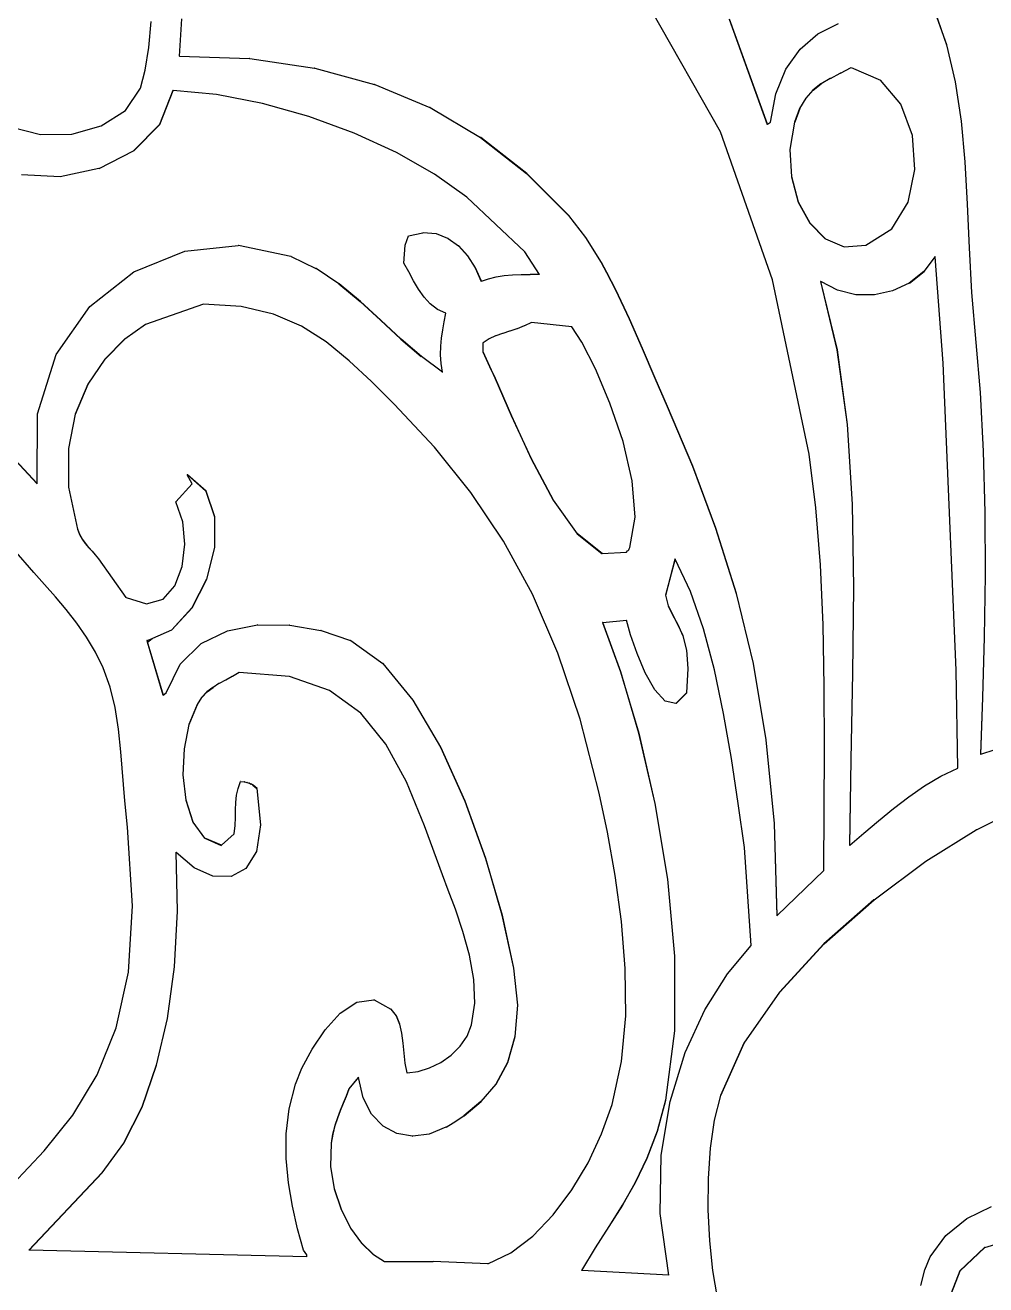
# Model space of a CAD drawing. Header units: inches. Extents: x -2812 to 9774, y -15726 to -746.
# Drawn here: x 3676.37 to 3685.13, y -9115.46 to -9103.97 of the extents above; entities that cross this region are included whole.
import ezdxf

# ---------------------------------------------------------------- set-up
doc = ezdxf.new("R2010")
doc.units = ezdxf.units.IN
doc.header["$LTSCALE"] = 17
doc.header["$MEASUREMENT"] = 0

msp = doc.modelspace()

# ---------------------------------------------------------------- linework, layer by layer
for p, q in [((3677.496, -9104.171), (3677.517, -9103.934)), ((3677.795, -9103.909), (3677.773, -9104.252)), ((3677.776, -9104.252), (3677.798, -9103.909)), ((3682.707, -9104.941), (3682.078, -9103.834)), ((3682.785, -9103.913), (3683.133, -9104.874)), ((3683.135, -9104.872), (3682.788, -9103.913)), ((3684.666, -9103.859), (3684.768, -9104.148)), ((3684.77, -9104.148), (3684.669, -9103.859)), ((3683.433, -9104.187), (3683.595, -9104.047)), ((3683.595, -9104.047), (3683.784, -9103.954)), ((3684.768, -9104.148), (3684.848, -9104.486)), ((3684.77, -9104.148), (3684.768, -9104.148)), ((3684.851, -9104.486), (3684.77, -9104.148)), ((3677.463, -9104.379), (3677.496, -9104.171)), ((3677.776, -9104.252), (3677.773, -9104.252)), ((3677.776, -9104.252), (3678.414, -9104.272)), ((3678.416, -9104.272), (3678.414, -9104.272)), ((3678.416, -9104.272), (3679.007, -9104.359)), ((3683.303, -9104.37), (3683.433, -9104.187)), ((3677.419, -9104.542), (3677.463, -9104.379)), ((3679.01, -9104.359), (3679.007, -9104.359)), ((3679.01, -9104.359), (3679.554, -9104.509)), ((3683.211, -9104.593), (3683.303, -9104.37)), ((3683.801, -9104.407), (3683.899, -9104.355)), ((3683.899, -9104.355), (3684.165, -9104.468)), ((3679.557, -9104.509), (3679.554, -9104.509)), ((3679.557, -9104.509), (3680.058, -9104.72)), ((3683.623, -9104.503), (3683.549, -9104.56)), ((3683.552, -9104.56), (3683.626, -9104.503)), ((3683.626, -9104.503), (3683.623, -9104.503)), ((3683.706, -9104.454), (3683.626, -9104.503)), ((3683.709, -9104.454), (3683.706, -9104.454)), ((3683.709, -9104.454), (3683.798, -9104.407)), ((3683.801, -9104.407), (3683.798, -9104.407)), ((3684.352, -9104.688), (3684.165, -9104.468)), ((3684.848, -9104.486), (3684.901, -9104.842)), ((3684.851, -9104.486), (3684.848, -9104.486)), ((3684.904, -9104.842), (3684.851, -9104.486)), ((3677.282, -9104.745), (3677.419, -9104.542)), ((3677.714, -9104.563), (3677.594, -9104.873)), ((3677.597, -9104.873), (3677.717, -9104.563)), ((3677.717, -9104.563), (3677.714, -9104.563)), ((3678.114, -9104.599), (3677.717, -9104.563)), ((3678.532, -9104.681), (3678.114, -9104.599)), ((3683.162, -9104.853), (3683.211, -9104.593)), ((3683.549, -9104.56), (3683.485, -9104.633)), ((3683.488, -9104.633), (3683.552, -9104.56)), ((3683.552, -9104.56), (3683.549, -9104.56)), ((3678.955, -9104.8), (3678.532, -9104.681)), ((3680.061, -9104.72), (3680.058, -9104.72)), ((3680.061, -9104.72), (3680.519, -9104.991)), ((3683.429, -9104.728), (3683.383, -9104.853)), ((3683.432, -9104.728), (3683.386, -9104.853)), ((3683.485, -9104.633), (3683.429, -9104.728)), ((3683.432, -9104.728), (3683.429, -9104.728)), ((3683.432, -9104.728), (3683.488, -9104.633)), ((3683.488, -9104.633), (3683.485, -9104.633)), ((3684.457, -9104.974), (3684.352, -9104.688)), ((3677.062, -9104.886), (3677.282, -9104.745)), ((3679.367, -9104.952), (3678.955, -9104.8)), ((3683.135, -9104.872), (3683.162, -9104.853)), ((3683.383, -9104.853), (3683.341, -9105.103)), ((3683.344, -9105.103), (3683.386, -9104.853)), ((3683.386, -9104.853), (3683.383, -9104.853)), ((3684.901, -9104.842), (3684.934, -9105.214)), ((3684.904, -9104.842), (3684.901, -9104.842)), ((3684.937, -9105.214), (3684.904, -9104.842)), ((3676.246, -9104.897), (3676.509, -9104.966)), ((3676.509, -9104.966), (3676.793, -9104.961)), ((3676.793, -9104.961), (3677.062, -9104.886)), ((3677.594, -9104.873), (3677.356, -9105.113)), ((3677.359, -9105.113), (3677.597, -9104.873)), ((3677.597, -9104.873), (3677.594, -9104.873)), ((3679.754, -9105.129), (3679.367, -9104.952)), ((3683.182, -9106.29), (3682.707, -9104.941)), ((3683.133, -9104.874), (3683.135, -9104.872)), ((3684.479, -9105.285), (3684.457, -9104.974)), ((3680.519, -9104.991), (3680.94, -9105.32)), ((3680.522, -9104.991), (3680.519, -9104.991)), ((3680.943, -9105.32), (3680.522, -9104.991)), ((3677.042, -9105.276), (3677.356, -9105.113)), ((3677.359, -9105.113), (3677.356, -9105.113)), ((3680.101, -9105.327), (3679.754, -9105.129)), ((3683.341, -9105.103), (3683.355, -9105.352)), ((3683.344, -9105.103), (3683.341, -9105.103)), ((3683.357, -9105.352), (3683.344, -9105.103)), ((3677.039, -9105.276), (3676.688, -9105.352)), ((3677.042, -9105.276), (3677.039, -9105.276)), ((3684.417, -9105.583), (3684.479, -9105.285)), ((3684.934, -9105.214), (3684.956, -9105.6)), ((3684.937, -9105.214), (3684.934, -9105.214)), ((3684.958, -9105.6), (3684.937, -9105.214)), ((3676.688, -9105.352), (3676.334, -9105.333)), ((3680.394, -9105.537), (3680.101, -9105.327)), ((3680.943, -9105.32), (3680.94, -9105.32)), ((3680.94, -9105.32), (3681.322, -9105.703)), ((3681.325, -9105.703), (3680.943, -9105.32)), ((3683.357, -9105.352), (3683.355, -9105.352)), ((3683.355, -9105.352), (3683.416, -9105.581)), ((3683.419, -9105.581), (3683.357, -9105.352)), ((3680.924, -9106.035), (3680.394, -9105.537)), ((3683.416, -9105.581), (3683.521, -9105.775)), ((3683.419, -9105.581), (3683.416, -9105.581)), ((3683.524, -9105.775), (3683.419, -9105.581)), ((3684.268, -9105.825), (3684.417, -9105.583)), ((3684.956, -9105.6), (3684.974, -9105.998)), ((3684.958, -9105.6), (3684.956, -9105.6)), ((3684.977, -9105.998), (3684.958, -9105.6)), ((3681.325, -9105.703), (3681.322, -9105.703)), ((3681.322, -9105.703), (3681.476, -9105.903)), ((3681.479, -9105.903), (3681.325, -9105.703)), ((3683.524, -9105.775), (3683.521, -9105.775)), ((3683.521, -9105.775), (3683.662, -9105.916)), ((3683.665, -9105.916), (3683.524, -9105.775)), ((3679.834, -9105.973), (3679.864, -9105.89)), ((3679.864, -9105.89), (3679.994, -9105.863)), ((3679.997, -9105.863), (3679.994, -9105.863)), ((3680.114, -9105.872), (3679.997, -9105.863)), ((3680.117, -9105.872), (3680.114, -9105.872)), ((3680.222, -9105.912), (3680.117, -9105.872)), ((3684.031, -9105.973), (3684.268, -9105.825)), ((3677.823, -9106.028), (3678.311, -9105.977)), ((3678.314, -9105.977), (3678.311, -9105.977)), ((3678.789, -9106.077), (3678.314, -9105.977)), ((3679.82, -9106.139), (3679.834, -9105.973)), ((3680.225, -9105.912), (3680.222, -9105.912)), ((3680.225, -9105.912), (3680.318, -9105.979)), ((3680.318, -9105.979), (3680.401, -9106.07)), ((3680.321, -9105.979), (3680.318, -9105.979)), ((3680.404, -9106.07), (3680.321, -9105.979)), ((3681.479, -9105.903), (3681.476, -9105.903)), ((3681.476, -9105.903), (3681.619, -9106.132)), ((3681.622, -9106.132), (3681.479, -9105.903)), ((3683.665, -9105.916), (3683.662, -9105.916)), ((3683.665, -9105.916), (3683.835, -9105.988)), ((3683.835, -9105.988), (3684.031, -9105.973)), ((3684.974, -9105.998), (3684.997, -9106.406)), ((3684.977, -9105.998), (3684.974, -9105.998)), ((3685, -9106.406), (3684.977, -9105.998)), ((3677.359, -9106.217), (3677.823, -9106.028)), ((3678.792, -9106.077), (3678.789, -9106.077)), ((3678.792, -9106.077), (3679.019, -9106.188)), ((3680.404, -9106.07), (3680.401, -9106.07)), ((3680.401, -9106.07), (3680.471, -9106.18)), ((3680.474, -9106.18), (3680.404, -9106.07)), ((3681.057, -9106.243), (3680.924, -9106.035)), ((3684.664, -9106.077), (3684.56, -9106.214)), ((3684.563, -9106.214), (3684.665, -9106.08)), ((3684.665, -9106.08), (3684.664, -9106.077)), ((3684.738, -9107.051), (3684.665, -9106.08)), ((3676.957, -9106.535), (3677.359, -9106.217)), ((3679.022, -9106.188), (3679.019, -9106.188)), ((3679.228, -9106.328), (3679.022, -9106.188)), ((3679.865, -9106.218), (3679.82, -9106.139)), ((3679.909, -9106.298), (3679.865, -9106.218)), ((3680.471, -9106.18), (3680.527, -9106.305)), ((3680.474, -9106.18), (3680.471, -9106.18)), ((3680.529, -9106.304), (3680.474, -9106.18)), ((3681.622, -9106.132), (3681.619, -9106.132)), ((3681.619, -9106.132), (3681.668, -9106.224)), ((3681.67, -9106.223), (3681.622, -9106.132)), ((3681.668, -9106.224), (3681.67, -9106.223)), ((3681.668, -9106.224), (3681.751, -9106.383)), ((3681.754, -9106.383), (3681.67, -9106.223)), ((3684.56, -9106.214), (3684.427, -9106.32)), ((3684.43, -9106.32), (3684.563, -9106.214)), ((3684.563, -9106.214), (3684.56, -9106.214)), ((3679.228, -9106.328), (3679.423, -9106.489)), ((3679.231, -9106.328), (3679.228, -9106.328)), ((3679.425, -9106.489), (3679.231, -9106.328)), ((3679.955, -9106.375), (3679.909, -9106.298)), ((3680.527, -9106.305), (3680.529, -9106.304)), ((3680.529, -9106.304), (3680.591, -9106.281)), ((3680.591, -9106.281), (3680.661, -9106.264)), ((3680.661, -9106.264), (3680.734, -9106.252)), ((3680.734, -9106.252), (3680.811, -9106.246)), ((3680.811, -9106.246), (3680.891, -9106.243)), ((3680.891, -9106.243), (3680.973, -9106.242)), ((3680.976, -9106.242), (3680.973, -9106.242)), ((3680.976, -9106.242), (3680.975, -9106.242)), ((3681.057, -9106.243), (3680.976, -9106.242)), ((3683.516, -9107.881), (3683.182, -9106.29)), ((3683.619, -9106.305), (3683.77, -9106.928)), ((3683.622, -9106.306), (3683.619, -9106.305)), ((3683.772, -9106.928), (3683.622, -9106.306)), ((3683.774, -9106.386), (3683.622, -9106.306)), ((3684.427, -9106.32), (3684.277, -9106.391)), ((3684.43, -9106.32), (3684.427, -9106.32)), ((3680.005, -9106.447), (3679.955, -9106.375)), ((3680.061, -9106.51), (3680.005, -9106.447)), ((3681.754, -9106.383), (3681.751, -9106.383)), ((3681.751, -9106.383), (3681.875, -9106.647)), ((3681.878, -9106.647), (3681.754, -9106.383)), ((3683.94, -9106.426), (3683.774, -9106.386)), ((3684.109, -9106.427), (3683.94, -9106.426)), ((3684.112, -9106.427), (3684.109, -9106.427)), ((3684.274, -9106.391), (3684.112, -9106.427)), ((3684.277, -9106.391), (3684.274, -9106.391)), ((3684.997, -9106.406), (3685.075, -9107.319)), ((3685, -9106.406), (3684.997, -9106.406)), ((3685.078, -9107.319), (3685, -9106.406)), ((3676.652, -9106.97), (3676.957, -9106.535)), ((3677.994, -9106.512), (3677.466, -9106.699)), ((3678.338, -9106.535), (3677.994, -9106.512)), ((3678.632, -9106.605), (3678.338, -9106.535)), ((3679.423, -9106.489), (3679.609, -9106.659)), ((3679.425, -9106.489), (3679.423, -9106.489)), ((3679.611, -9106.659), (3679.425, -9106.489)), ((3680.126, -9106.56), (3680.061, -9106.51)), ((3680.203, -9106.595), (3680.126, -9106.56)), ((3678.887, -9106.714), (3678.632, -9106.605)), ((3679.611, -9106.659), (3679.609, -9106.659)), ((3679.609, -9106.659), (3679.792, -9106.83)), ((3679.795, -9106.83), (3679.611, -9106.659)), ((3680.176, -9106.747), (3680.189, -9106.672)), ((3680.189, -9106.672), (3680.203, -9106.595)), ((3680.983, -9106.678), (3680.92, -9106.711)), ((3681.351, -9106.72), (3680.983, -9106.678)), ((3681.878, -9106.647), (3681.875, -9106.647)), ((3681.875, -9106.647), (3681.994, -9106.917)), ((3681.996, -9106.917), (3681.878, -9106.647)), ((3677.464, -9106.699), (3677.276, -9106.832)), ((3677.466, -9106.699), (3677.464, -9106.699)), ((3679.114, -9106.857), (3678.887, -9106.714)), ((3680.165, -9106.822), (3680.176, -9106.747)), ((3680.656, -9106.802), (3680.599, -9106.829)), ((3680.659, -9106.802), (3680.656, -9106.802)), ((3680.719, -9106.779), (3680.659, -9106.802)), ((3680.722, -9106.779), (3680.719, -9106.779)), ((3680.784, -9106.758), (3680.722, -9106.779)), ((3680.787, -9106.758), (3680.784, -9106.758)), ((3680.85, -9106.737), (3680.787, -9106.758)), ((3680.853, -9106.737), (3680.85, -9106.737)), ((3680.917, -9106.711), (3680.853, -9106.737)), ((3680.92, -9106.711), (3680.917, -9106.711)), ((3681.444, -9106.86), (3681.351, -9106.72)), ((3675.314, -9106.906), (3676.477, -9108.15)), ((3676.477, -9108.147), (3675.317, -9106.906)), ((3677.273, -9106.832), (3677.095, -9107.014)), ((3677.097, -9107.014), (3677.276, -9106.832)), ((3677.276, -9106.832), (3677.273, -9106.832)), ((3679.323, -9107.028), (3679.114, -9106.857)), ((3679.795, -9106.83), (3679.792, -9106.83)), ((3679.792, -9106.83), (3679.978, -9106.991)), ((3679.981, -9106.991), (3679.795, -9106.83)), ((3680.155, -9106.973), (3680.157, -9106.896)), ((3680.157, -9106.896), (3680.165, -9106.822)), ((3680.541, -9106.865), (3680.541, -9106.948)), ((3680.544, -9106.865), (3680.541, -9106.865)), ((3680.597, -9106.829), (3680.544, -9106.865)), ((3680.544, -9106.948), (3680.544, -9106.865)), ((3680.599, -9106.829), (3680.597, -9106.829)), ((3681.568, -9107.102), (3681.444, -9106.86)), ((3681.994, -9106.917), (3682.108, -9107.186)), ((3681.996, -9106.917), (3681.994, -9106.917)), ((3682.111, -9107.186), (3681.996, -9106.917)), ((3676.48, -9107.512), (3676.652, -9106.97)), ((3677.095, -9107.014), (3676.941, -9107.243)), ((3676.944, -9107.243), (3677.097, -9107.014)), ((3677.097, -9107.014), (3677.095, -9107.014)), ((3679.525, -9107.219), (3679.323, -9107.028)), ((3679.981, -9106.991), (3679.978, -9106.991)), ((3680.173, -9107.132), (3679.981, -9106.991)), ((3680.16, -9107.052), (3680.155, -9106.973)), ((3680.544, -9106.948), (3680.541, -9106.948)), ((3680.541, -9106.948), (3680.603, -9107.082)), ((3680.605, -9107.08), (3680.544, -9106.948)), ((3683.77, -9106.928), (3683.862, -9107.609)), ((3683.772, -9106.928), (3683.77, -9106.928)), ((3683.864, -9107.609), (3683.772, -9106.928)), ((3680.173, -9107.132), (3680.16, -9107.052)), ((3680.173, -9107.134), (3680.173, -9107.132)), ((3680.603, -9107.082), (3680.605, -9107.08)), ((3680.603, -9107.082), (3680.652, -9107.187)), ((3680.654, -9107.187), (3680.605, -9107.08)), ((3681.7, -9107.415), (3681.568, -9107.102)), ((3684.856, -9109.851), (3684.738, -9107.051)), ((3676.941, -9107.243), (3676.825, -9107.516)), ((3676.828, -9107.516), (3676.944, -9107.243)), ((3676.944, -9107.243), (3676.941, -9107.243)), ((3679.731, -9107.425), (3679.525, -9107.219)), ((3680.652, -9107.187), (3680.801, -9107.531)), ((3680.654, -9107.187), (3680.652, -9107.187)), ((3680.803, -9107.531), (3680.654, -9107.187)), ((3682.108, -9107.186), (3682.22, -9107.445)), ((3682.111, -9107.186), (3682.108, -9107.186)), ((3682.223, -9107.445), (3682.111, -9107.186)), ((3685.075, -9107.319), (3685.102, -9107.854)), ((3685.078, -9107.319), (3685.075, -9107.319)), ((3685.105, -9107.854), (3685.078, -9107.319)), ((3680.1, -9107.817), (3679.731, -9107.425)), ((3681.819, -9107.766), (3681.7, -9107.415)), ((3682.223, -9107.445), (3682.22, -9107.445)), ((3682.22, -9107.445), (3682.451, -9107.99)), ((3682.454, -9107.99), (3682.223, -9107.445)), ((3676.477, -9108.147), (3676.48, -9107.512)), ((3676.825, -9107.516), (3676.762, -9107.829)), ((3676.765, -9107.829), (3676.828, -9107.516)), ((3676.828, -9107.516), (3676.825, -9107.516)), ((3680.801, -9107.531), (3680.98, -9107.922)), ((3680.803, -9107.531), (3680.801, -9107.531)), ((3680.983, -9107.922), (3680.803, -9107.531)), ((3683.862, -9107.609), (3683.908, -9108.337)), ((3683.864, -9107.609), (3683.862, -9107.609)), ((3683.91, -9108.337), (3683.864, -9107.609)), ((3676.762, -9107.829), (3676.764, -9108.18)), ((3676.765, -9107.829), (3676.762, -9107.829)), ((3676.767, -9108.18), (3676.765, -9107.829)), ((3680.432, -9108.229), (3680.1, -9107.817)), ((3681.903, -9108.124), (3681.819, -9107.766)), ((3680.98, -9107.922), (3681.183, -9108.301)), ((3680.983, -9107.922), (3680.98, -9107.922)), ((3681.186, -9108.301), (3680.983, -9107.922)), ((3683.578, -9108.369), (3683.516, -9107.881)), ((3685.102, -9107.854), (3685.116, -9108.413)), ((3685.105, -9107.854), (3685.102, -9107.854)), ((3685.119, -9108.413), (3685.105, -9107.854)), ((3677.891, -9108.15), (3677.846, -9108.068)), ((3677.849, -9108.068), (3677.846, -9108.068)), ((3677.846, -9108.068), (3677.852, -9108.072)), ((3678.018, -9108.218), (3677.849, -9108.068)), ((3677.849, -9108.068), (3677.852, -9108.072)), ((3677.852, -9108.072), (3678.015, -9108.218)), ((3682.454, -9107.99), (3682.451, -9107.99)), ((3682.451, -9107.99), (3682.663, -9108.554)), ((3682.666, -9108.554), (3682.454, -9107.99)), ((3676.477, -9108.15), (3676.477, -9108.147)), ((3676.764, -9108.18), (3676.845, -9108.565)), ((3676.767, -9108.18), (3676.764, -9108.18)), ((3676.848, -9108.565), (3676.767, -9108.18)), ((3677.743, -9108.316), (3677.891, -9108.15)), ((3681.931, -9108.456), (3681.903, -9108.124)), ((3678.015, -9108.218), (3678.094, -9108.451)), ((3678.018, -9108.218), (3678.015, -9108.218)), ((3678.097, -9108.451), (3678.018, -9108.218)), ((3680.73, -9108.673), (3680.432, -9108.229)), ((3681.183, -9108.301), (3681.402, -9108.608)), ((3681.186, -9108.301), (3681.183, -9108.301)), ((3681.404, -9108.608), (3681.186, -9108.301)), ((3677.807, -9108.497), (3677.743, -9108.316)), ((3683.619, -9108.891), (3683.578, -9108.369)), ((3683.908, -9108.337), (3683.92, -9109.097)), ((3683.91, -9108.337), (3683.908, -9108.337)), ((3683.923, -9109.097), (3683.91, -9108.337)), ((3685.116, -9108.413), (3685.119, -9108.983)), ((3685.119, -9108.413), (3685.116, -9108.413)), ((3685.122, -9108.983), (3685.119, -9108.413)), ((3677.825, -9108.702), (3677.807, -9108.497)), ((3678.094, -9108.451), (3678.093, -9108.73)), ((3678.097, -9108.451), (3678.094, -9108.451)), ((3678.096, -9108.73), (3678.097, -9108.451)), ((3681.881, -9108.731), (3681.931, -9108.456)), ((3676.845, -9108.565), (3676.865, -9108.614)), ((3676.848, -9108.565), (3676.845, -9108.565)), ((3676.867, -9108.614), (3676.848, -9108.565)), ((3676.865, -9108.614), (3676.889, -9108.657)), ((3676.867, -9108.614), (3676.865, -9108.614)), ((3676.892, -9108.657), (3676.867, -9108.614)), ((3681.402, -9108.608), (3681.627, -9108.785)), ((3681.404, -9108.608), (3681.402, -9108.608)), ((3681.63, -9108.785), (3681.404, -9108.608)), ((3682.666, -9108.554), (3682.663, -9108.554)), ((3682.663, -9108.554), (3682.85, -9109.15)), ((3682.853, -9109.15), (3682.666, -9108.554)), ((3676.448, -9108.959), (3676.267, -9108.754)), ((3676.889, -9108.657), (3676.917, -9108.695)), ((3676.892, -9108.657), (3676.889, -9108.657)), ((3676.919, -9108.695), (3676.892, -9108.657)), ((3676.917, -9108.695), (3676.947, -9108.73)), ((3676.919, -9108.695), (3676.917, -9108.695)), ((3676.95, -9108.73), (3676.919, -9108.695)), ((3676.947, -9108.73), (3676.978, -9108.764)), ((3676.95, -9108.73), (3676.947, -9108.73)), ((3676.98, -9108.764), (3676.95, -9108.73)), ((3676.978, -9108.764), (3677.008, -9108.799)), ((3676.98, -9108.764), (3676.978, -9108.764)), ((3677.011, -9108.799), (3676.98, -9108.764)), ((3677.801, -9108.904), (3677.825, -9108.702)), ((3678.093, -9108.73), (3678.021, -9109.019)), ((3678.024, -9109.019), (3678.096, -9108.73)), ((3678.096, -9108.73), (3678.093, -9108.73)), ((3680.994, -9109.158), (3680.73, -9108.673)), ((3681.852, -9108.773), (3681.861, -9108.763)), ((3681.861, -9108.763), (3681.866, -9108.759)), ((3681.866, -9108.759), (3681.871, -9108.752)), ((3681.871, -9108.752), (3681.875, -9108.744)), ((3681.875, -9108.744), (3681.881, -9108.731)), ((3677.008, -9108.799), (3677.037, -9108.835)), ((3677.011, -9108.799), (3677.008, -9108.799)), ((3677.039, -9108.835), (3677.011, -9108.799)), ((3677.037, -9108.835), (3677.287, -9109.187)), ((3677.039, -9108.835), (3677.037, -9108.835)), ((3677.29, -9109.187), (3677.039, -9108.835)), ((3681.627, -9108.785), (3681.63, -9108.785)), ((3681.63, -9108.785), (3681.852, -9108.773)), ((3682.294, -9108.835), (3682.205, -9109.167)), ((3682.208, -9109.167), (3682.295, -9108.839)), ((3682.295, -9108.839), (3682.294, -9108.835)), ((3682.434, -9109.132), (3682.295, -9108.839)), ((3676.545, -9109.068), (3676.448, -9108.959)), ((3677.734, -9109.08), (3677.801, -9108.904)), ((3683.643, -9109.438), (3683.619, -9108.891)), ((3685.119, -9108.983), (3685.112, -9109.55)), ((3685.115, -9109.55), (3685.122, -9108.983)), ((3685.122, -9108.983), (3685.119, -9108.983)), ((3676.644, -9109.181), (3676.545, -9109.068)), ((3677.625, -9109.202), (3677.734, -9109.08)), ((3678.021, -9109.019), (3677.888, -9109.281)), ((3677.891, -9109.281), (3678.024, -9109.019)), ((3678.024, -9109.019), (3678.021, -9109.019)), ((3683.92, -9109.097), (3683.912, -9109.877)), ((3683.915, -9109.877), (3683.923, -9109.097)), ((3683.923, -9109.097), (3683.92, -9109.097)), ((3676.743, -9109.298), (3676.644, -9109.181)), ((3677.29, -9109.187), (3677.287, -9109.187)), ((3677.29, -9109.187), (3677.476, -9109.246)), ((3677.476, -9109.246), (3677.625, -9109.202)), ((3681.226, -9109.695), (3680.994, -9109.158)), ((3682.205, -9109.167), (3682.23, -9109.262)), ((3682.208, -9109.167), (3682.205, -9109.167)), ((3682.232, -9109.262), (3682.208, -9109.167)), ((3682.553, -9109.473), (3682.434, -9109.132)), ((3682.85, -9109.15), (3683.005, -9109.79)), ((3682.853, -9109.15), (3682.85, -9109.15)), ((3683.008, -9109.79), (3682.853, -9109.15)), ((3676.838, -9109.421), (3676.743, -9109.298)), ((3677.888, -9109.281), (3677.704, -9109.481)), ((3677.707, -9109.481), (3677.891, -9109.281)), ((3677.891, -9109.281), (3677.888, -9109.281)), ((3682.23, -9109.262), (3682.27, -9109.347)), ((3682.232, -9109.262), (3682.23, -9109.262)), ((3682.273, -9109.347), (3682.232, -9109.262)), ((3676.928, -9109.55), (3676.838, -9109.421)), ((3678.214, -9109.491), (3678.488, -9109.437)), ((3678.491, -9109.437), (3678.488, -9109.437)), ((3678.491, -9109.437), (3678.777, -9109.439)), ((3678.78, -9109.439), (3678.777, -9109.439)), ((3678.78, -9109.439), (3679.065, -9109.489)), ((3681.631, -9109.416), (3681.797, -9109.864)), ((3681.634, -9109.416), (3681.631, -9109.416)), ((3681.634, -9109.416), (3681.852, -9109.395)), ((3681.8, -9109.864), (3681.634, -9109.416)), ((3681.888, -9109.527), (3681.852, -9109.395)), ((3682.27, -9109.347), (3682.317, -9109.435)), ((3682.273, -9109.347), (3682.27, -9109.347)), ((3682.32, -9109.435), (3682.273, -9109.347)), ((3682.317, -9109.435), (3682.363, -9109.537)), ((3682.32, -9109.435), (3682.317, -9109.435)), ((3682.366, -9109.537), (3682.32, -9109.435)), ((3683.654, -9109.999), (3683.643, -9109.438)), ((3677.01, -9109.686), (3676.928, -9109.55)), ((3677.481, -9109.581), (3677.527, -9109.561)), ((3677.485, -9109.595), (3677.527, -9109.561)), ((3677.527, -9109.561), (3677.531, -9109.558)), ((3677.531, -9109.558), (3677.704, -9109.481)), ((3677.707, -9109.481), (3677.704, -9109.481)), ((3677.973, -9109.608), (3678.214, -9109.491)), ((3679.068, -9109.489), (3679.065, -9109.489)), ((3679.068, -9109.489), (3679.334, -9109.581)), ((3681.947, -9109.698), (3681.888, -9109.527)), ((3682.363, -9109.537), (3682.397, -9109.667)), ((3682.366, -9109.537), (3682.363, -9109.537)), ((3682.4, -9109.667), (3682.366, -9109.537)), ((3682.652, -9109.847), (3682.553, -9109.473)), ((3685.112, -9109.55), (3685.097, -9110.1)), ((3685.1, -9110.1), (3685.115, -9109.55)), ((3685.115, -9109.55), (3685.112, -9109.55)), ((3677.478, -9109.581), (3677.626, -9110.079)), ((3677.481, -9109.581), (3677.478, -9109.581)), ((3677.485, -9109.595), (3677.481, -9109.581)), ((3677.628, -9110.077), (3677.485, -9109.595)), ((3677.781, -9109.795), (3677.973, -9109.608)), ((3679.337, -9109.581), (3679.334, -9109.581)), ((3679.337, -9109.581), (3679.629, -9109.788)), ((3682.397, -9109.667), (3682.411, -9109.836)), ((3682.4, -9109.667), (3682.397, -9109.667)), ((3682.414, -9109.836), (3682.4, -9109.667)), ((3677.081, -9109.83), (3677.01, -9109.686)), ((3677.655, -9110.058), (3677.781, -9109.795)), ((3679.629, -9109.788), (3679.904, -9110.123)), ((3679.631, -9109.788), (3679.629, -9109.788)), ((3679.907, -9110.123), (3679.631, -9109.788)), ((3681.429, -9110.296), (3681.226, -9109.695)), ((3682.022, -9109.876), (3681.947, -9109.698)), ((3683.008, -9109.79), (3683.005, -9109.79)), ((3683.005, -9109.79), (3683.122, -9110.486)), ((3683.125, -9110.486), (3683.008, -9109.79)), ((3677.144, -9110.005), (3677.081, -9109.83)), ((3678.256, -9109.908), (3678.197, -9109.94)), ((3678.258, -9109.908), (3678.256, -9109.908)), ((3678.318, -9109.872), (3678.258, -9109.908)), ((3678.778, -9109.908), (3678.318, -9109.872)), ((3679.142, -9110.035), (3678.778, -9109.908)), ((3681.797, -9109.864), (3681.962, -9110.425)), ((3681.8, -9109.864), (3681.797, -9109.864)), ((3681.964, -9110.425), (3681.8, -9109.864)), ((3682.109, -9110.031), (3682.022, -9109.876)), ((3682.411, -9109.836), (3682.397, -9110.058)), ((3682.4, -9110.058), (3682.414, -9109.836)), ((3682.414, -9109.836), (3682.411, -9109.836)), ((3682.736, -9110.245), (3682.652, -9109.847)), ((3683.912, -9109.877), (3683.896, -9110.665)), ((3683.899, -9110.665), (3683.915, -9109.877)), ((3683.915, -9109.877), (3683.912, -9109.877)), ((3684.871, -9110.743), (3684.856, -9109.851)), ((3677.188, -9110.191), (3677.144, -9110.005)), ((3678.078, -9110.008), (3678.025, -9110.049)), ((3678.028, -9110.049), (3678.081, -9110.008)), ((3678.081, -9110.008), (3678.078, -9110.008)), ((3678.134, -9109.973), (3678.081, -9110.008)), ((3678.137, -9109.973), (3678.134, -9109.973)), ((3678.194, -9109.94), (3678.137, -9109.973)), ((3678.197, -9109.94), (3678.194, -9109.94)), ((3683.657, -9110.566), (3683.654, -9109.999)), ((3677.626, -9110.079), (3677.628, -9110.077)), ((3677.628, -9110.077), (3677.655, -9110.058)), ((3677.977, -9110.1), (3677.935, -9110.162)), ((3677.938, -9110.162), (3677.98, -9110.1)), ((3678.025, -9110.049), (3677.977, -9110.1)), ((3677.98, -9110.1), (3677.977, -9110.1)), ((3677.98, -9110.1), (3678.028, -9110.049)), ((3678.028, -9110.049), (3678.025, -9110.049)), ((3679.429, -9110.243), (3679.142, -9110.035)), ((3679.904, -9110.123), (3680.156, -9110.553)), ((3679.907, -9110.123), (3679.904, -9110.123)), ((3680.158, -9110.553), (3679.907, -9110.123)), ((3682.204, -9110.134), (3682.109, -9110.031)), ((3682.301, -9110.153), (3682.204, -9110.134)), ((3682.397, -9110.058), (3682.301, -9110.153)), ((3682.304, -9110.153), (3682.4, -9110.058)), ((3682.4, -9110.058), (3682.397, -9110.058)), ((3685.097, -9110.1), (3685.077, -9110.618)), ((3685.08, -9110.617), (3685.1, -9110.1)), ((3685.1, -9110.1), (3685.097, -9110.1)), ((3677.219, -9110.388), (3677.188, -9110.191)), ((3677.935, -9110.162), (3677.862, -9110.345)), ((3677.865, -9110.345), (3677.938, -9110.162)), ((3677.938, -9110.162), (3677.935, -9110.162)), ((3679.656, -9110.525), (3679.429, -9110.243)), ((3682.304, -9110.153), (3682.301, -9110.153)), ((3682.808, -9110.655), (3682.736, -9110.245)), ((3677.862, -9110.345), (3677.818, -9110.568)), ((3677.821, -9110.568), (3677.865, -9110.345)), ((3677.865, -9110.345), (3677.862, -9110.345)), ((3681.602, -9110.971), (3681.429, -9110.296)), ((3677.241, -9110.596), (3677.219, -9110.388)), ((3681.962, -9110.425), (3682.109, -9111.067)), ((3681.964, -9110.425), (3681.962, -9110.425)), ((3682.112, -9111.067), (3681.964, -9110.425)), ((3683.125, -9110.486), (3683.122, -9110.486)), ((3683.122, -9110.486), (3683.197, -9111.249)), ((3683.199, -9111.249), (3683.125, -9110.486)), ((3677.277, -9111.043), (3677.241, -9110.596)), ((3677.818, -9110.568), (3677.807, -9110.806)), ((3677.81, -9110.806), (3677.821, -9110.568)), ((3677.821, -9110.568), (3677.818, -9110.568)), ((3679.844, -9110.87), (3679.656, -9110.525)), ((3680.156, -9110.553), (3680.378, -9111.045)), ((3680.158, -9110.553), (3680.156, -9110.553)), ((3680.381, -9111.045), (3680.158, -9110.553)), ((3683.653, -9111.128), (3683.657, -9110.566)), ((3685.08, -9110.617), (3685.342, -9110.532)), ((3682.87, -9111.066), (3682.808, -9110.655)), ((3683.896, -9110.665), (3683.884, -9111.448)), ((3683.887, -9111.445), (3683.899, -9110.665)), ((3683.899, -9110.665), (3683.896, -9110.665)), ((3685.077, -9110.618), (3685.08, -9110.617)), ((3677.807, -9110.806), (3677.832, -9111.037)), ((3677.81, -9110.806), (3677.807, -9110.806)), ((3677.835, -9111.037), (3677.81, -9110.806)), ((3684.568, -9110.904), (3684.717, -9110.816)), ((3684.717, -9110.816), (3684.871, -9110.743)), ((3678.296, -9110.991), (3678.309, -9110.929)), ((3678.309, -9110.929), (3678.332, -9110.867)), ((3678.335, -9110.867), (3678.332, -9110.867)), ((3678.335, -9110.867), (3678.364, -9110.87)), ((3678.367, -9110.87), (3678.364, -9110.87)), ((3678.367, -9110.87), (3678.39, -9110.874)), ((3678.392, -9110.874), (3678.39, -9110.874)), ((3678.392, -9110.874), (3678.41, -9110.881)), ((3678.413, -9110.881), (3678.41, -9110.881)), ((3678.413, -9110.881), (3678.428, -9110.89)), ((3678.431, -9110.89), (3678.428, -9110.89)), ((3678.444, -9110.9), (3678.431, -9110.89)), ((3678.444, -9110.9), (3678.461, -9110.914)), ((3678.447, -9110.9), (3678.444, -9110.9)), ((3678.464, -9110.914), (3678.447, -9110.9)), ((3678.461, -9110.914), (3678.48, -9110.929)), ((3678.464, -9110.914), (3678.461, -9110.914)), ((3678.483, -9110.929), (3678.464, -9110.914)), ((3678.48, -9110.929), (3678.515, -9111.261)), ((3678.483, -9110.929), (3678.48, -9110.929)), ((3678.518, -9111.261), (3678.483, -9110.929)), ((3680.01, -9111.271), (3679.844, -9110.87)), ((3684.424, -9111.004), (3684.568, -9110.904)), ((3677.302, -9111.282), (3677.277, -9111.043)), ((3677.832, -9111.037), (3677.897, -9111.236)), ((3677.835, -9111.037), (3677.832, -9111.037)), ((3677.899, -9111.236), (3677.835, -9111.037)), ((3678.287, -9111.123), (3678.29, -9111.056)), ((3678.29, -9111.056), (3678.296, -9110.991)), ((3680.378, -9111.045), (3680.566, -9111.567)), ((3680.381, -9111.045), (3680.378, -9111.045)), ((3680.569, -9111.567), (3680.381, -9111.045)), ((3681.677, -9111.328), (3681.602, -9110.971)), ((3684.284, -9111.111), (3684.424, -9111.004)), ((3678.285, -9111.193), (3678.287, -9111.123)), ((3682.109, -9111.067), (3682.224, -9111.755)), ((3682.112, -9111.067), (3682.109, -9111.067)), ((3682.227, -9111.755), (3682.112, -9111.067)), ((3682.927, -9111.469), (3682.87, -9111.066)), ((3683.648, -9111.676), (3683.653, -9111.128)), ((3684.148, -9111.224), (3684.284, -9111.111)), ((3685.042, -9111.305), (3685.46, -9111.095)), ((3677.348, -9112), (3677.302, -9111.282)), ((3677.897, -9111.236), (3678.003, -9111.381)), ((3677.899, -9111.236), (3677.897, -9111.236)), ((3678.006, -9111.381), (3677.899, -9111.236)), ((3678.274, -9111.344), (3678.282, -9111.267)), ((3678.282, -9111.267), (3678.285, -9111.193)), ((3678.515, -9111.261), (3678.477, -9111.503)), ((3678.48, -9111.503), (3678.518, -9111.261)), ((3678.518, -9111.261), (3678.515, -9111.261)), ((3680.173, -9111.717), (3680.01, -9111.271)), ((3683.199, -9111.249), (3683.197, -9111.249)), ((3683.197, -9111.249), (3683.221, -9112.091)), ((3683.224, -9112.088), (3683.199, -9111.249)), ((3684.015, -9111.337), (3684.148, -9111.224)), ((3678.006, -9111.381), (3678.003, -9111.381)), ((3678.157, -9111.447), (3678.006, -9111.381)), ((3678.006, -9111.381), (3678.156, -9111.448)), ((3678.157, -9111.447), (3678.274, -9111.344)), ((3681.747, -9111.722), (3681.677, -9111.328)), ((3683.887, -9111.445), (3684.015, -9111.337)), ((3684.58, -9111.593), (3685.039, -9111.305)), ((3685.042, -9111.305), (3685.039, -9111.305)), ((3677.743, -9111.51), (3677.754, -9112.049)), ((3677.746, -9111.513), (3677.743, -9111.51)), ((3677.908, -9111.654), (3677.746, -9111.513)), ((3677.756, -9112.049), (3677.746, -9111.513)), ((3678.156, -9111.448), (3678.157, -9111.447)), ((3678.477, -9111.503), (3678.381, -9111.659)), ((3678.384, -9111.659), (3678.48, -9111.503)), ((3678.48, -9111.503), (3678.477, -9111.503)), ((3682.986, -9112.36), (3682.927, -9111.469)), ((3683.884, -9111.448), (3683.887, -9111.445)), ((3680.566, -9111.567), (3680.716, -9112.085)), ((3680.569, -9111.567), (3680.566, -9111.567)), ((3680.718, -9112.085), (3680.569, -9111.567)), ((3684.107, -9111.944), (3684.578, -9111.593)), ((3684.58, -9111.593), (3684.578, -9111.593)), ((3678.08, -9111.73), (3677.908, -9111.654)), ((3678.246, -9111.733), (3678.08, -9111.73)), ((3678.381, -9111.659), (3678.246, -9111.733)), ((3678.384, -9111.659), (3678.381, -9111.659)), ((3680.225, -9111.856), (3680.173, -9111.717)), ((3681.804, -9112.141), (3681.747, -9111.722)), ((3683.224, -9112.088), (3683.648, -9111.676)), ((3680.291, -9112.031), (3680.225, -9111.856)), ((3682.224, -9111.755), (3682.289, -9112.457)), ((3682.227, -9111.755), (3682.224, -9111.755)), ((3682.291, -9112.457), (3682.227, -9111.755)), ((3684.105, -9111.944), (3683.651, -9112.346)), ((3683.654, -9112.346), (3684.107, -9111.944)), ((3684.107, -9111.944), (3684.105, -9111.944)), ((3677.309, -9112.604), (3677.348, -9112)), ((3677.754, -9112.049), (3677.726, -9112.556)), ((3677.729, -9112.556), (3677.756, -9112.049)), ((3677.756, -9112.049), (3677.754, -9112.049)), ((3680.358, -9112.233), (3680.291, -9112.031)), ((3680.716, -9112.085), (3680.821, -9112.568)), ((3680.718, -9112.085), (3680.716, -9112.085)), ((3680.824, -9112.568), (3680.718, -9112.085)), ((3683.221, -9112.091), (3683.224, -9112.088)), ((3681.839, -9112.571), (3681.804, -9112.141)), ((3680.418, -9112.45), (3680.358, -9112.233)), ((3682.77, -9112.619), (3682.986, -9112.36)), ((3683.651, -9112.346), (3683.246, -9112.786)), ((3683.249, -9112.786), (3683.654, -9112.346)), ((3683.654, -9112.346), (3683.651, -9112.346)), ((3677.726, -9112.556), (3677.663, -9113.026)), ((3677.666, -9113.026), (3677.729, -9112.556)), ((3677.729, -9112.556), (3677.726, -9112.556)), ((3680.458, -9112.672), (3680.418, -9112.45)), ((3682.289, -9112.457), (3682.288, -9113.14)), ((3682.291, -9112.457), (3682.289, -9112.457)), ((3682.291, -9113.14), (3682.291, -9112.457)), ((3677.198, -9113.111), (3677.309, -9112.604)), ((3680.821, -9112.568), (3680.856, -9112.905)), ((3680.824, -9112.568), (3680.821, -9112.568)), ((3680.859, -9112.905), (3680.824, -9112.568)), ((3681.843, -9113.002), (3681.839, -9112.571)), ((3682.565, -9112.947), (3682.77, -9112.619)), ((3680.468, -9112.887), (3680.458, -9112.672)), ((3683.246, -9112.786), (3682.921, -9113.251)), ((3682.924, -9113.251), (3683.249, -9112.786)), ((3683.249, -9112.786), (3683.246, -9112.786)), ((3679.24, -9112.978), (3679.391, -9112.878)), ((3679.391, -9112.878), (3679.547, -9112.857)), ((3679.55, -9112.857), (3679.547, -9112.857)), ((3679.55, -9112.857), (3679.702, -9112.941)), ((3680.438, -9113.086), (3680.468, -9112.887)), ((3679.102, -9113.13), (3679.24, -9112.978)), ((3679.702, -9112.941), (3679.75, -9113.004)), ((3679.705, -9112.941), (3679.702, -9112.941)), ((3679.753, -9113.004), (3679.705, -9112.941)), ((3679.75, -9113.004), (3679.781, -9113.079)), ((3679.753, -9113.004), (3679.75, -9113.004)), ((3679.784, -9113.079), (3679.753, -9113.004)), ((3680.856, -9112.905), (3680.834, -9113.19)), ((3680.837, -9113.19), (3680.859, -9112.905)), ((3680.859, -9112.905), (3680.856, -9112.905)), ((3681.806, -9113.419), (3681.843, -9113.002)), ((3682.386, -9113.338), (3682.565, -9112.947)), ((3677.026, -9113.54), (3677.198, -9113.111)), ((3677.663, -9113.026), (3677.564, -9113.454)), ((3677.567, -9113.454), (3677.666, -9113.026)), ((3677.666, -9113.026), (3677.663, -9113.026)), ((3678.984, -9113.306), (3679.102, -9113.13)), ((3679.781, -9113.079), (3679.8, -9113.162)), ((3679.784, -9113.079), (3679.781, -9113.079)), ((3679.803, -9113.162), (3679.784, -9113.079)), ((3680.398, -9113.187), (3680.438, -9113.086)), ((3679.8, -9113.162), (3679.811, -9113.252)), ((3679.803, -9113.162), (3679.8, -9113.162)), ((3679.814, -9113.252), (3679.803, -9113.162)), ((3680.334, -9113.28), (3680.398, -9113.187)), ((3680.834, -9113.19), (3680.766, -9113.428)), ((3680.769, -9113.428), (3680.837, -9113.19)), ((3680.837, -9113.19), (3680.834, -9113.19)), ((3682.288, -9113.14), (3682.205, -9113.771)), ((3682.208, -9113.771), (3682.291, -9113.14)), ((3682.291, -9113.14), (3682.288, -9113.14)), ((3678.892, -9113.48), (3678.984, -9113.306)), ((3679.811, -9113.252), (3679.82, -9113.343)), ((3679.814, -9113.252), (3679.811, -9113.252)), ((3679.823, -9113.343), (3679.814, -9113.252)), ((3679.82, -9113.343), (3679.831, -9113.434)), ((3679.823, -9113.343), (3679.82, -9113.343)), ((3679.834, -9113.434), (3679.823, -9113.343)), ((3680.158, -9113.427), (3680.253, -9113.36)), ((3680.253, -9113.36), (3680.334, -9113.28)), ((3682.248, -9113.783), (3682.386, -9113.338)), ((3682.921, -9113.251), (3682.706, -9113.729)), ((3682.709, -9113.729), (3682.924, -9113.251)), ((3682.924, -9113.251), (3682.921, -9113.251)), ((3677.564, -9113.454), (3677.431, -9113.835)), ((3677.434, -9113.835), (3677.567, -9113.454)), ((3677.567, -9113.454), (3677.564, -9113.454)), ((3679.831, -9113.434), (3679.849, -9113.522)), ((3679.834, -9113.434), (3679.831, -9113.434)), ((3679.852, -9113.521), (3679.834, -9113.434)), ((3680.056, -9113.478), (3680.158, -9113.427)), ((3680.766, -9113.428), (3680.659, -9113.625)), ((3680.662, -9113.625), (3680.769, -9113.428)), ((3680.769, -9113.428), (3680.766, -9113.428)), ((3681.719, -9113.812), (3681.806, -9113.419)), ((3676.804, -9113.908), (3677.026, -9113.54)), ((3678.833, -9113.625), (3678.892, -9113.48)), ((3679.407, -9113.563), (3679.319, -9113.667)), ((3679.322, -9113.667), (3679.408, -9113.566)), ((3679.408, -9113.566), (3679.407, -9113.563)), ((3679.45, -9113.751), (3679.408, -9113.566)), ((3679.849, -9113.522), (3679.852, -9113.521)), ((3679.852, -9113.521), (3679.951, -9113.51)), ((3679.951, -9113.51), (3680.056, -9113.478)), ((3678.776, -9113.852), (3678.833, -9113.625)), ((3679.319, -9113.667), (3679.295, -9113.734)), ((3679.298, -9113.734), (3679.322, -9113.667)), ((3679.322, -9113.667), (3679.319, -9113.667)), ((3680.659, -9113.625), (3680.524, -9113.785)), ((3680.527, -9113.785), (3680.662, -9113.625)), ((3680.662, -9113.625), (3680.659, -9113.625)), ((3679.268, -9113.8), (3679.241, -9113.865)), ((3679.244, -9113.865), (3679.271, -9113.8)), ((3679.295, -9113.734), (3679.268, -9113.8)), ((3679.271, -9113.8), (3679.268, -9113.8)), ((3679.271, -9113.8), (3679.298, -9113.734)), ((3679.298, -9113.734), (3679.295, -9113.734)), ((3679.527, -9113.9), (3679.45, -9113.751)), ((3680.524, -9113.785), (3680.369, -9113.915)), ((3680.371, -9113.915), (3680.527, -9113.785)), ((3680.527, -9113.785), (3680.524, -9113.785)), ((3681.624, -9114.079), (3681.719, -9113.812)), ((3682.205, -9113.771), (3682.129, -9114.054)), ((3682.132, -9114.054), (3682.208, -9113.771)), ((3682.166, -9114.274), (3682.248, -9113.783)), ((3682.208, -9113.771), (3682.205, -9113.771)), ((3682.706, -9113.729), (3682.65, -9113.955)), ((3682.653, -9113.955), (3682.709, -9113.729)), ((3682.709, -9113.729), (3682.706, -9113.729)), ((3676.543, -9114.235), (3676.804, -9113.908)), ((3677.431, -9113.835), (3677.264, -9114.163)), ((3677.267, -9114.163), (3677.434, -9113.835)), ((3677.434, -9113.835), (3677.431, -9113.835)), ((3678.749, -9114.079), (3678.776, -9113.852)), ((3679.215, -9113.933), (3679.191, -9114.004)), ((3679.194, -9114.004), (3679.218, -9113.933)), ((3679.241, -9113.865), (3679.215, -9113.933)), ((3679.218, -9113.933), (3679.215, -9113.933)), ((3679.218, -9113.933), (3679.244, -9113.865)), ((3679.244, -9113.865), (3679.241, -9113.865)), ((3679.632, -9114.008), (3679.527, -9113.9)), ((3680.271, -9113.978), (3680.369, -9113.915)), ((3680.371, -9113.915), (3680.369, -9113.915)), ((3679.191, -9114.004), (3679.172, -9114.081)), ((3679.174, -9114.081), (3679.194, -9114.004)), ((3679.194, -9114.004), (3679.191, -9114.004)), ((3679.758, -9114.075), (3679.632, -9114.008)), ((3680.203, -9114.019), (3680.053, -9114.082)), ((3680.205, -9114.019), (3680.203, -9114.019)), ((3680.205, -9114.019), (3680.271, -9113.978)), ((3680.269, -9113.977), (3680.271, -9113.978)), ((3682.65, -9113.955), (3682.614, -9114.211)), ((3682.616, -9114.211), (3682.653, -9113.955)), ((3682.653, -9113.955), (3682.65, -9113.955)), ((3677.264, -9114.163), (3677.066, -9114.434)), ((3677.069, -9114.434), (3677.267, -9114.163)), ((3677.267, -9114.163), (3677.264, -9114.163)), ((3678.748, -9114.304), (3678.749, -9114.079)), ((3679.157, -9114.165), (3679.152, -9114.377)), ((3679.155, -9114.377), (3679.16, -9114.165)), ((3679.172, -9114.081), (3679.157, -9114.165)), ((3679.16, -9114.165), (3679.157, -9114.165)), ((3679.16, -9114.165), (3679.174, -9114.081)), ((3679.174, -9114.081), (3679.172, -9114.081)), ((3679.899, -9114.1), (3679.758, -9114.075)), ((3679.902, -9114.1), (3679.899, -9114.1)), ((3679.901, -9114.1), (3679.902, -9114.1)), ((3680.05, -9114.082), (3679.902, -9114.1)), ((3680.053, -9114.082), (3680.05, -9114.082)), ((3681.5, -9114.342), (3681.624, -9114.079)), ((3682.129, -9114.054), (3682.036, -9114.302)), ((3682.039, -9114.302), (3682.132, -9114.054)), ((3682.132, -9114.054), (3682.129, -9114.054)), ((3676.256, -9114.538), (3676.543, -9114.235)), ((3682.157, -9114.805), (3682.166, -9114.274)), ((3682.614, -9114.211), (3682.595, -9114.487)), ((3682.597, -9114.487), (3682.616, -9114.211)), ((3682.616, -9114.211), (3682.614, -9114.211)), ((3678.769, -9114.525), (3678.748, -9114.304)), ((3679.152, -9114.377), (3679.185, -9114.581)), ((3679.155, -9114.377), (3679.152, -9114.377)), ((3679.188, -9114.581), (3679.155, -9114.377)), ((3681.352, -9114.591), (3681.5, -9114.342)), ((3682.036, -9114.302), (3681.929, -9114.524)), ((3681.932, -9114.524), (3682.039, -9114.302)), ((3682.039, -9114.302), (3682.036, -9114.302)), ((3677.066, -9114.434), (3676.403, -9115.139)), ((3676.406, -9115.139), (3677.069, -9114.434)), ((3677.069, -9114.434), (3677.066, -9114.434)), ((3682.595, -9114.487), (3682.592, -9114.771)), ((3682.597, -9114.487), (3682.595, -9114.487)), ((3682.595, -9114.771), (3682.597, -9114.487)), ((3678.805, -9114.74), (3678.769, -9114.525)), ((3679.185, -9114.581), (3679.249, -9114.77)), ((3679.188, -9114.581), (3679.185, -9114.581)), ((3679.252, -9114.77), (3679.188, -9114.581)), ((3681.183, -9114.817), (3681.352, -9114.591)), ((3681.929, -9114.524), (3681.813, -9114.728)), ((3681.815, -9114.728), (3681.932, -9114.524)), ((3681.932, -9114.524), (3681.929, -9114.524)), ((3681.813, -9114.728), (3681.69, -9114.924)), ((3681.692, -9114.924), (3681.815, -9114.728)), ((3681.815, -9114.728), (3681.813, -9114.728)), ((3678.852, -9114.945), (3678.805, -9114.74)), ((3679.249, -9114.77), (3679.335, -9114.938)), ((3679.252, -9114.77), (3679.249, -9114.77)), ((3679.338, -9114.938), (3679.252, -9114.77)), ((3680.997, -9115.011), (3681.183, -9114.817)), ((3682.235, -9115.367), (3682.157, -9114.805)), ((3682.595, -9114.771), (3682.592, -9114.771)), ((3682.592, -9114.771), (3682.606, -9115.054)), ((3682.609, -9115.054), (3682.595, -9114.771)), ((3684.762, -9115.007), (3684.953, -9114.851)), ((3684.953, -9114.851), (3685.177, -9114.742)), ((3678.907, -9115.139), (3678.852, -9114.945)), ((3679.335, -9114.938), (3679.435, -9115.076)), ((3679.338, -9114.938), (3679.335, -9114.938)), ((3679.438, -9115.076), (3679.338, -9114.938)), ((3681.69, -9114.924), (3681.614, -9115.042)), ((3681.616, -9115.044), (3681.692, -9114.924)), ((3681.692, -9114.924), (3681.69, -9114.924)), ((3679.435, -9115.076), (3679.54, -9115.18)), ((3679.438, -9115.076), (3679.435, -9115.076)), ((3679.543, -9115.18), (3679.438, -9115.076)), ((3680.796, -9115.163), (3680.997, -9115.011)), ((3681.614, -9115.042), (3681.564, -9115.12)), ((3681.567, -9115.12), (3681.616, -9115.044)), ((3681.614, -9115.042), (3681.616, -9115.044)), ((3682.609, -9115.054), (3682.606, -9115.054)), ((3682.606, -9115.054), (3682.634, -9115.326)), ((3682.637, -9115.326), (3682.609, -9115.054)), ((3684.62, -9115.202), (3684.762, -9115.007)), ((3685.116, -9115.115), (3685.39, -9115.032)), ((3676.406, -9115.139), (3676.403, -9115.139)), ((3678.936, -9115.202), (3676.406, -9115.139)), ((3678.936, -9115.181), (3678.907, -9115.139)), ((3678.936, -9115.202), (3678.936, -9115.181)), ((3679.543, -9115.18), (3679.54, -9115.18)), ((3679.543, -9115.18), (3679.643, -9115.243)), ((3680.585, -9115.264), (3680.796, -9115.163)), ((3681.564, -9115.12), (3681.44, -9115.326)), ((3681.442, -9115.326), (3681.567, -9115.12)), ((3681.567, -9115.12), (3681.564, -9115.12)), ((3685.114, -9115.115), (3684.889, -9115.327)), ((3684.892, -9115.327), (3685.116, -9115.115)), ((3685.116, -9115.115), (3685.114, -9115.115)), ((3679.643, -9115.243), (3680.088, -9115.243)), ((3680.585, -9115.264), (3680.088, -9115.243)), ((3684.571, -9115.32), (3684.62, -9115.202)), ((3681.442, -9115.326), (3681.44, -9115.326)), ((3682.235, -9115.367), (3681.442, -9115.326)), ((3682.637, -9115.326), (3682.634, -9115.326)), ((3682.634, -9115.326), (3682.677, -9115.575)), ((3682.679, -9115.575), (3682.637, -9115.326)), ((3684.535, -9115.461), (3684.571, -9115.32)), ((3684.889, -9115.327), (3684.767, -9115.641)), ((3684.77, -9115.641), (3684.892, -9115.327)), ((3684.892, -9115.327), (3684.889, -9115.327))]:
    msp.add_line(p, q)

doc.saveas('drawing.dxf')
